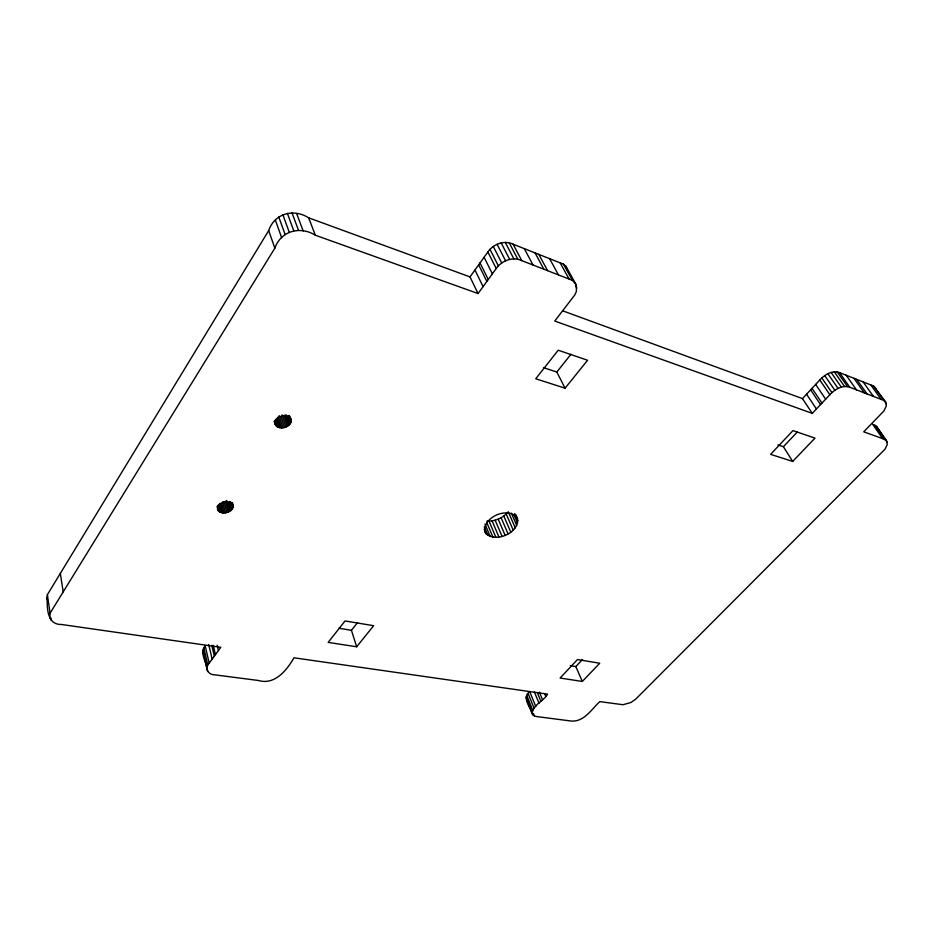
<?xml version="1.0" encoding="UTF-8"?>
<svg xmlns="http://www.w3.org/2000/svg" width="934" height="934" viewBox="0 0 934 934"><rect width="100%" height="100%" fill="white"/><g stroke="black" fill="none" stroke-linecap="round" stroke-linejoin="round"><path stroke-width="1.4" d="M206.823 669.608C206.846 662.019 199 652.714 205.2 645.884L209.204 663.21C203.892 667.763 208.41 675.154 214.727 674.827L258.426 680.489C274.806 685.346 286.808 670.25 293.953 657.793L547.593 694.137C543.822 701.142 532.462 705.018 532.135 713.704L534.365 715.993L536.478 716.541L571.246 721.048C584.112 722.087 591.666 709.081 599.803 701.621L622.978 704.726L630.94 702.485L635.575 699.286L885.058 449.137L887.3 444.362L886.448 440.614L876.454 426.336L872.671 424.305L882.665 438.618L886.448 440.614M562.537 310.765L802.469 398.608L819.783 379.998C824.547 374.686 832.241 370.027 839.514 372.596L873.617 386.046L885.56 401.853L886.308 405.951L883.844 411.053L863.728 431.823L882.665 438.618M275.04 422.005C274.876 431.041 290.369 428.764 291.233 421.082C290.451 412.735 276.581 415 275.04 422.005L276.336 426.091M517.693 518.93C509.614 505.224 481.512 517.121 485.061 532.427C495.02 545.199 525.013 530.535 515.755 514.622M576.371 285.057L572.425 280.34L521.767 260.644C512.789 256.313 501.663 260.644 496.234 268.537L478.045 293.545L470 276.896L487.875 251.982C493.199 244.113 504.278 239.851 513.128 244.218L563.436 264.147L565.899 266.237L576.371 285.057L576.371 291.478L574.83 294.911L554.749 321.051L812.276 413.377L829.847 394.732C834.692 389.42 842.421 384.715 849.765 387.236L883.961 400.476L885.56 401.853M233.115 505.563C230.219 498.663 216.326 502.235 217.657 509.777C221.72 516.794 236.769 511.19 232.379 502.842M209.204 663.21L220.774 647.309L61.492 624.484C45.918 624.928 46.98 605.349 47.389 594.701L268.688 230.57C274.573 213.232 293.871 208.352 308.675 217.832L470 276.896M478.045 293.545L315.33 235.216C300.328 225.783 280.9 230.768 274.841 248.164L50.086 613.194L49.782 618.285M532.135 713.704C530.43 706.804 521.394 697.5 529.741 691.662L535.812 706.641M356.671 646.783L373.658 625.698L345.043 620.958L328.161 642.405L356.671 646.783L351.441 630.298L357.617 622.534M565.07 388.194L535.742 378.76L558.217 350.215L587.579 360.267L565.07 388.194L556.827 372.047L571.001 354.219M487.081 521.02C494.693 521.534 502.539 518.218 507.559 512.497M570.3 665.697L575.823 666.584L582.512 659.497M777.894 444.911L783.393 446.721L797.367 431.917M582.314 681.446L599.733 663.233L577.504 659.544L560.096 678.037L582.314 681.446L575.823 666.584M792.674 461.443L814.973 438.128L792.966 430.597L770.608 454.344L792.674 461.443L783.393 446.721M338.703 628.243L351.441 630.298M543.576 367.681L556.827 372.047M873.617 386.046L886.343 403.721M870.745 384.878L881.077 399.32M863.086 381.866L873.395 396.355M856.676 379.344L866.974 393.879M853.956 378.27L864.254 392.829M846.157 375.199L856.42 389.805M839.514 372.596L849.765 387.236M887.265 442.307L876.454 426.336M874.819 425.11L884.813 439.412M837.214 371.895L847.453 386.559M834.307 371.825L844.534 386.501M831.132 372.456L841.336 387.143M827.874 373.717L838.043 388.427M824.71 375.561L834.844 390.272M821.803 377.896L831.89 392.63M819.783 379.998L829.847 394.732M815.651 384.434L825.656 399.18M812.02 388.346L821.967 403.103M810.619 389.84L820.554 404.597M806.556 394.206L816.421 408.975M802.469 398.608L812.276 413.377M565.899 266.237L567.732 270.942M575.496 285.652L576.873 288.139M563.436 264.147L572.425 280.34M560.038 262.664L569.004 278.869M549.507 258.531L558.404 274.783M538.755 254.293L547.581 270.603M535.019 252.834L543.822 269.155M524.278 248.596L532.999 264.976M513.128 244.218L521.767 260.644M509.24 242.817L517.845 259.267M505.282 242.385L513.852 258.846M501.161 242.887L509.684 259.372M497.086 244.264L505.574 260.773M493.28 246.448L501.721 262.968M489.976 249.331L498.359 265.875M487.875 251.982L496.234 268.537M484.092 257.259L492.37 273.837M480.029 262.909L488.248 279.511M478.663 264.824L486.847 281.438M474.951 269.996L483.076 286.621M202.853 652.317L203.74 654.244M514.692 513.56L517.961 520.974M513.852 514.529L517.646 523.168M511.342 513.116L516.747 525.468M508.236 511.739L515.253 527.803M506.205 514.004L513.186 530.068M503.8 516.012L510.746 532.076M501.103 517.74L508.026 533.804M498.196 519.141L505.084 535.217M495.16 520.191L502.025 536.291M492.078 520.868L498.919 536.98M489.042 521.137L495.849 537.272M875.228 387.435L876.022 389.315M486.637 522.211L492.907 537.12M484.979 524.067L490.187 536.501M484.302 526.764L487.945 535.486M484.151 529.123L486.229 534.108M544.639 693.682L545.678 696.18M539.373 692.106L542.456 699.601M537.284 692.538L540.856 701.282M534.423 692.012L539 703.255M528.084 693.437L534.131 708.427M526.683 695.34L532.719 710.33M533.372 713.494L534.365 715.993M526.04 697.138L532.053 712.105M526.904 700.068L532.905 715.012M308.675 217.832L315.33 235.216M296.638 213.512L303.176 230.943M292.027 212.894L298.518 230.348M287.357 213.326L293.801 230.791M282.862 214.715L289.248 232.216M278.787 217.003L285.115 234.527M275.367 220.097L281.636 237.633M268.688 230.57L274.841 248.164M290.322 417.276L291.198 419.973M289.493 415.677L291.233 421.082M288.816 415.478L290.988 422.238M288.267 416.646L290.427 423.394M286.563 415.058L289.587 424.515M285.092 414.684L288.536 425.495M283.866 415.513L287.298 426.336M282.091 414.824L285.944 427.001M281.064 416.669L284.485 427.492M279.138 415.607L282.967 427.795M278.052 417.043L281.449 427.877M276.989 418.257L279.943 427.749M275.997 419.249L278.53 427.387M275.203 420.043L277.316 426.815M274.351 421.141L275.612 425.215M274.304 421.503L275.145 424.223M232.099 502.469L233.196 506.567M231.901 503.508L232.998 507.594M230.686 501.838L232.508 508.656M229.554 501.5L231.737 509.684M228.561 502.399L230.745 510.594M226.682 500.449L229.577 511.377M225.398 501.079L228.281 512.007M224.008 501.558L226.88 512.486M222.549 501.85L225.421 512.789M221.44 503.333L223.95 512.906M219.98 503.251L222.479 512.824M218.953 504.325L221.089 512.533M218.101 505.212L219.887 512.054M217.482 505.948L218.906 511.423M217.097 506.543L218.159 510.653M217.132 645.231L218.404 650.566M213.256 645.301L215.45 654.617M211.831 645.511L214.33 656.158M208.726 644.518L212.146 659.171M203.834 647.834L207.815 665.148M202.865 650.146L207.698 671.523M46.7 597.328L47.097 599.791M60.325 573.324L63.197 591.817M47.389 594.701L50.086 613.194M50.775 617.631L51.183 620.468"/></g></svg>
